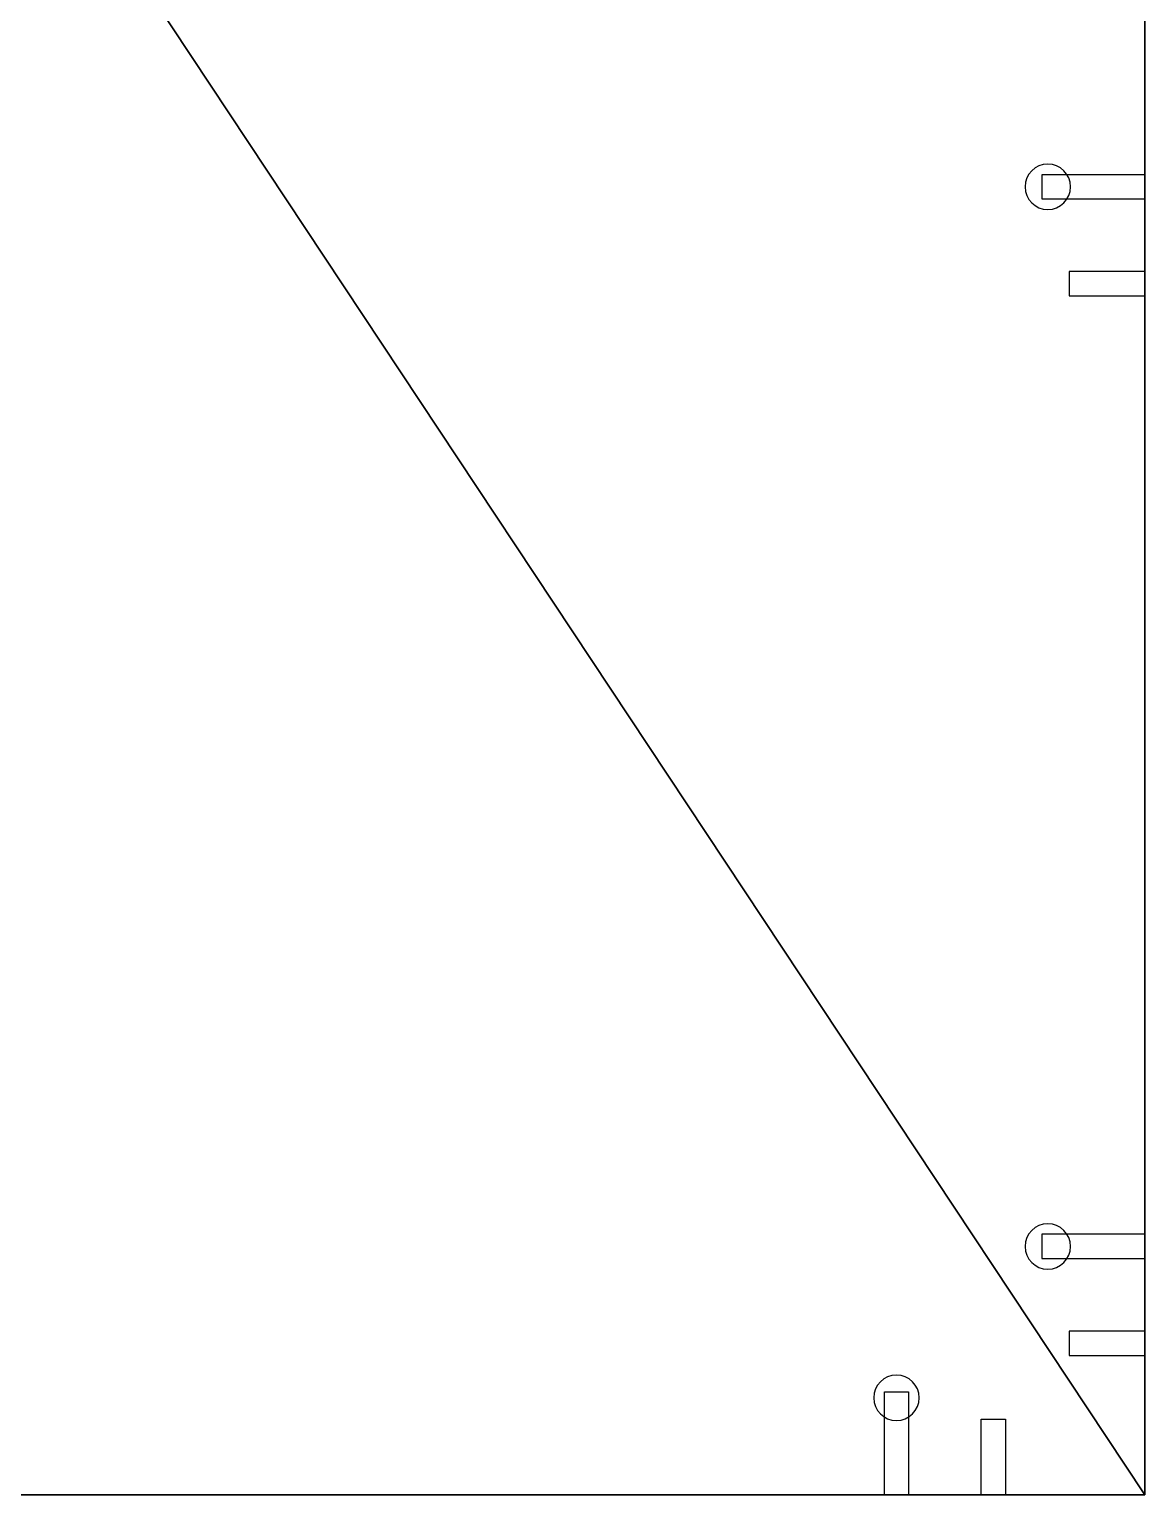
# Model space of a CAD drawing. Header units: millimetres. Extents: x -3498 to 36, y -676 to 1664.
# Drawn here: x -2744.4 to -2376, y 0 to 484 of the extents above; entities that cross this region are included whole.
import ezdxf

# ---------------------------------------------------------------- set-up
doc = ezdxf.new("R2010")
doc.units = ezdxf.units.MM
doc.header["$LTSCALE"] = 25.4
doc.layers.get('0').update_dxf_attribs({"true_color": 0xffffff})
for name, color, linetype, true_color in [('ABF-DSIDE-8', 32, 'Continuous', 0xcc5400), ('ABF_cuttingLines', 134, 'Continuous', 0x009987), ('DEPTH11_5-$83204', 56, 'Continuous', 0x808014)]:
    doc.layers.add(name, color=color, linetype=linetype, true_color=true_color)

# ---------------------------------------------------------------- blocks, each defined once
blk = doc.blocks.new('Group110#1')
at = {"layer": 'DEPTH11_5-$83204', "color": 0}
blk.add_circle((32, 32), 7.5, dxfattribs=at)
blk = doc.blocks.new('Group112#1')
at = {"layer": 'ABF-DSIDE-8', "color": 0, "extrusion": (0, 1, 0)}
for centre in [(0, -9), (-32, -9)]:
    blk.add_circle(centre, 4, dxfattribs=at)
blk = doc.blocks.new('Group113#1')
at = {"layer": 'ABF-DSIDE-8', "color": 0}
for points in [[(36, 0, 0), (36, 34, 0), (28, 34, 0), (28, 0, 0), (36, 0, 0)], [(4, 0, 0), (4, 25, 0), (-4, 25, 0), (-4, 0, 0), (4, 0, 0)]]:
    blk.add_polyline3d(points, close=True, dxfattribs=at)
blk = doc.blocks.new('Group114#1')
at = {"layer": 'DEPTH11_5-$83204', "color": 0}
blk.add_circle((32, 32), 7.5, dxfattribs=at)
blk = doc.blocks.new('Group116#1')
at = {"layer": 'ABF-DSIDE-8', "color": 0, "extrusion": (1, 0, 0)}
for centre in [(32, -9), (0, -9)]:
    blk.add_circle(centre, 4, dxfattribs=at)
blk = doc.blocks.new('Group117#1')
at = {"layer": 'ABF-DSIDE-8', "color": 0}
for points in [[(0, 36, 0), (34, 36, 0), (34, 28, 0), (0, 28, 0), (0, 36, 0)], [(0, 4, 0), (25, 4, 0), (25, -4, 0), (0, -4, 0), (0, 4, 0)]]:
    blk.add_polyline3d(points, close=True, dxfattribs=at)
blk = doc.blocks.new('Group138#1')
at = {"layer": 'DEPTH11_5-$83204', "color": 0}
blk.add_circle((32, 32), 7.5, dxfattribs=at)
blk = doc.blocks.new('Group140#1')
at = {"layer": 'ABF-DSIDE-8', "color": 0, "extrusion": (1, 0, 0)}
for centre in [(32, -9), (0, -9)]:
    blk.add_circle(centre, 4, dxfattribs=at)
blk = doc.blocks.new('Group141#1')
at = {"layer": 'ABF-DSIDE-8', "color": 0}
for points in [[(0, 36, 0), (34, 36, 0), (34, 28, 0), (0, 28, 0), (0, 36, 0)], [(0, 4, 0), (25, 4, 0), (25, -4, 0), (0, -4, 0), (0, 4, 0)]]:
    blk.add_polyline3d(points, close=True, dxfattribs=at)
blk = doc.blocks.new('Group225#1')
at = {"layer": 'ABF_cuttingLines', "color": 0}
blk.add_polyline3d([(18.5, 18, 0), (1121.5, 18, 0), (1121.5, 1682, 0), (18.5, 1682, 0), (18.5, 18, 0)], close=True, dxfattribs=at)
blk = doc.blocks.new('___#18')
at = {"layer": 'ABF_cuttingLines', "color": 0}
for p, q in [((1121.5, 1682, 18), (1121.5, 18, 18)), ((1121.5, 1682), (1121.5, 18)), ((1121.5, 1682, 18), (1121.5, 18, 18)), ((1121.5, 1682), (1121.5, 18)), ((1121.5, 18, 18), (18.5, 18, 18)), ((1121.5, 18), (18.5, 18)), ((1121.5, 18, 18), (18.5, 18, 18)), ((1121.5, 18), (18.5, 18)), ((1121.5, 18, 18), (1121.5, 18)), ((1121.5, 18, 18), (1121.5, 18))]:
    blk.add_line(p, q, dxfattribs=at)
at = {"color": 0, "extrusion": (0, 0, -1)}
for name, p in [('Group138#1', (-1121.5, 418)), ('Group140#1', (-1121.5, 418)), ('Group141#1', (-1121.5, 418)), ('Group114#1', (-1121.5, 68)), ('Group116#1', (-1121.5, 68)), ('Group117#1', (-1121.5, 68)), ('Group110#1', (-1071.5, 18)), ('Group113#1', (-1071.5, 18)), ('Group112#1', (-1071.5, 18))]:
    blk.add_blockref(name, p, dxfattribs=at)
at = {"layer": 'ABF_cuttingLines', "color": 0}
blk.add_blockref('Group225#1', (0, 0, 18), dxfattribs=at)
at = {"color": 7, "true_color": 0xffffff}
mesh = blk.add_polyface(dxfattribs=at)
corners = [(1121.5, 18, 18), (18.5, 1682, 18), (18.5, 18, 18), (1121.5, 1682, 18)]
mesh.append_faces([[corners[k] for k in face] for face in [(0, 1, 2), (1, 0, 3)]], dxfattribs={"vtx0": -1, "color": 7})
at = {"color": 0}
mesh = blk.add_polyface(dxfattribs=at)
corners = [(1121.5, 1682), (18.5, 18), (18.5, 1682), (1121.5, 18)]
mesh.append_faces([[corners[k] for k in face] for face in [(0, 1, 2), (1, 0, 3)]], dxfattribs={"vtx0": -1, "color": 0})
mesh = blk.add_polyface(dxfattribs=at)
corners = [(1121.5, 1682), (1121.5, 18, 18), (1121.5, 18), (1121.5, 1682, 18)]
mesh.append_faces([[corners[k] for k in face] for face in [(0, 1, 2), (1, 0, 3)]], dxfattribs={"vtx0": -1, "color": 0})
mesh = blk.add_polyface(dxfattribs=at)
corners = [(1121.5, 18, 18), (18.5, 18), (1121.5, 18), (18.5, 18, 18)]
mesh.append_faces([[corners[k] for k in face] for face in [(0, 1, 2), (1, 0, 3)]], dxfattribs={"vtx0": -1, "color": 0})
blk = doc.blocks.new('THICKNESS_18')
at = {"color": 0}
blk.add_blockref('___#18', (-3497.5, -18), dxfattribs=at)

msp = doc.modelspace()

# ---------------------------------------------------------------- block references
at = {"color": 0}
msp.add_blockref('THICKNESS_18', (0, 0), dxfattribs=at)

doc.saveas('drawing.dxf')
